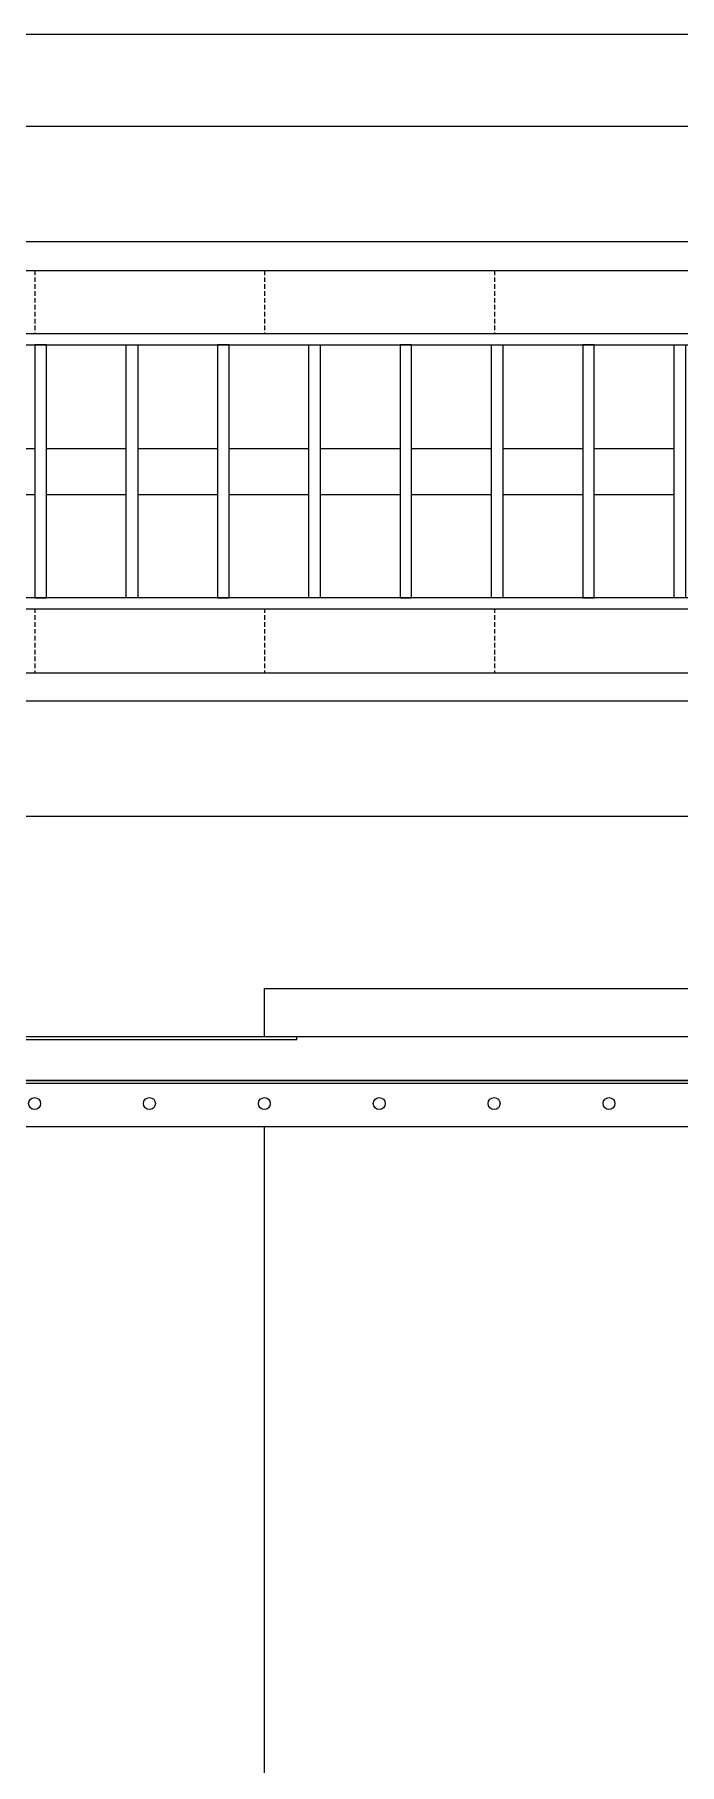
# Model space of a CAD drawing. Header units: millimetres. Extents: x -962357 to -591296, y -223672 to 59420.
# Drawn here: x -846230 to -845949, y -177079 to -176326 of the extents above; entities that cross this region are included whole.
import ezdxf

# ---------------------------------------------------------------- set-up
doc = ezdxf.new("R2010")
doc.units = ezdxf.units.MM
doc.linetypes.add('DPA_Hidden 50', pattern=[3, 2, -1])
for name, color, linetype in [('000 - WIPEOUT', 250, 'Continuous'), ('001 - ASCESSORIES', 251, 'Continuous'), ('A04_TUBE SERIES', 2, 'Continuous'), ('A11_ALU.SOLID SHEET', 2, 'Continuous')]:
    doc.layers.add(name, color=color, linetype=linetype)
doc.layers.add('A-GLAZ-CURT', color=2, linetype='Continuous', lineweight=9)

# ---------------------------------------------------------------- blocks, each defined once
blk = doc.blocks.new('*U4621')
at = {"color": 1}
blk.add_wipeout([(599.9999999998581, -60.00000000018008), (-600.0000000000946, -60.00000000018008), (-600.0000000000946, 59.9999999995689), (599.9999999998581, 59.9999999995689)], dxfattribs=at).dxf.layer = '000 - WIPEOUT'
at = {"layer": '001 - ASCESSORIES', "color": 0}
blk.add_lwpolyline([(599.9999999998863, -60.00000000017999), (-600.0000000001137, -60.00000000017999), (-600.0000000001137, 59.99999999965402), (599.9999999998863, 59.99999999965402)], close=True, dxfattribs=at)
at = {"layer": '001 - ASCESSORIES'}
for points in [[(595.0000000000045, -54.9999999999998), (-595.0000000002319, -54.9999999999998), (-595.0000000002319, 54.99999999999963), (595.0000000000045, 54.99999999999963)], [(-399.8333333329356, -54.9999999999998), (-394.8333333328264, -54.9999999999998), (-394.8333333328264, 54.99999999999963), (-399.8333333329356, 54.99999999999963)], [(-355.0999999995383, -54.9999999999998), (-360.0999999996475, -54.9999999999998), (-360.0999999996475, 54.99999999999963), (-355.0999999995383, 54.99999999999963)], [(-320.3666666663594, -54.9999999999998), (-315.3666666662502, -54.9999999999998), (-315.3666666662502, 54.99999999999963), (-320.3666666663594, 54.99999999999963)], [(-275.6333333329621, -54.9999999999998), (-280.6333333330713, -54.9999999999998), (-280.6333333330713, 54.99999999999963), (-275.6333333329621, 54.99999999999963)], [(-240.8999999997832, -54.9999999999998), (-235.899999999674, -54.9999999999998), (-235.899999999674, 54.99999999999963), (-240.8999999997832, 54.99999999999963)], [(-196.1666666663859, -54.9999999999998), (-201.1666666664951, -54.9999999999998), (-201.1666666664951, 54.99999999999963), (-196.1666666663859, 54.99999999999963)], [(-161.433333333207, -54.9999999999998), (-156.4333333330978, -54.9999999999998), (-156.4333333330978, 54.99999999999963), (-161.433333333207, 54.99999999999963)], [(-116.6999999998097, -54.9999999999998), (-121.6999999999189, -54.9999999999998), (-121.6999999999189, 54.99999999999963), (-116.6999999998097, 54.99999999999963)]]:
    blk.add_lwpolyline(points, close=True, dxfattribs=at)
for points in [[(-434.5666666661145, 10.00000000001214), (-399.8333333329356, 10.00000000001214)], [(-394.8333333328264, 10.00000000001214), (-360.0999999996475, 10.00000000001214)], [(-355.0999999995383, 10.00000000001214), (-320.3666666663594, 10.00000000001214)], [(-315.3666666662502, 10.00000000001214), (-280.6333333330713, 10.00000000001214)], [(-275.6333333329621, 10.00000000001214), (-240.8999999997832, 10.00000000001214)], [(-235.899999999674, 10.00000000001214), (-201.1666666664951, 10.00000000001214)], [(-196.1666666663859, 10.00000000001214), (-161.433333333207, 10.00000000001214)], [(-156.4333333330978, 10.00000000001214), (-121.6999999999189, 10.00000000001214)], [(-434.5666666661145, -9.999999999983885), (-399.8333333329356, -9.999999999983885)], [(-394.8333333328264, -9.999999999983885), (-360.0999999996475, -9.999999999983885)], [(-355.0999999995383, -9.999999999983885), (-320.3666666663594, -9.999999999983885)], [(-315.3666666662502, -9.999999999983885), (-280.6333333330713, -9.999999999983885)], [(-275.6333333329621, -9.999999999983885), (-240.8999999997832, -9.999999999983885)], [(-235.899999999674, -9.999999999983885), (-201.1666666664951, -9.999999999983885)], [(-196.1666666663859, -9.999999999983885), (-161.433333333207, -9.999999999983885)], [(-156.4333333330978, -9.999999999983885), (-121.6999999999189, -9.999999999983885)]]:
    blk.add_lwpolyline(points, dxfattribs=at)
blk = doc.blocks.new('*U4642')
blk.add_attdef('EXTR.OVL-LENGTH_', (-24.99999999997818, -59.09373230497124), '', height=5)
blk.add_wipeout([(-24.999999999941792, -7.275957614183426e-12), (25.000000000007276, -7.275957614183426e-12), (25.00000003138848, 67400.00001337985), (-24.99999996857514, 67400.00001337987)]).dxf.layer = '000 - WIPEOUT'
at = {"layer": 'A04_TUBE SERIES', "color": 0}
blk.add_lwpolyline([(-24.99999999994325, 0), (25.0000000000131, 0), (25.00000003138143, 67400.00001337983), (-24.99999996857492, 67400.00001337986)], close=True, dxfattribs=at)
blk = doc.blocks.new('*U4644')
blk.add_attdef('EXTR.OVL-LENGTH_', (-24.99999999997818, -59.09373230497124), '', height=5)
blk.add_wipeout([(-24.999999999941792, 7.275957614183426e-12), (25.000000000007276, 7.275957614183426e-12), (25.000000031381205, 67400.00000668984), (-24.99999996857514, 67400.00000668984)]).dxf.layer = '000 - WIPEOUT'
at = {"layer": 'A04_TUBE SERIES', "color": 0}
blk.add_lwpolyline([(-24.99999999994325, 0), (25.0000000000131, 0), (25.00000003138143, 67400.0000066898), (-24.99999996857492, 67400.00000668984)], close=True, dxfattribs=at)
blk = doc.blocks.new('*U4717')
at = {"color": 3}
blk.add_wipeout([(-1049.999999999955, 27950), (1050.000000000045, 27950), (1050.000000000045, 27650), (-1049.999999999955, 27650)], dxfattribs=at).dxf.layer = '000 - WIPEOUT'
at = {"layer": 'A11_ALU.SOLID SHEET', "color": 0, "linetype": 'ByBlock'}
blk.add_lwpolyline([(-1049.999999999955, 27650), (1050.000000000045, 27650), (1050.000000000045, 27950), (-1049.999999999955, 27950)], close=True, dxfattribs=at)
blk = doc.blocks.new('000 - ASSCESSORIES_FAMELINE_GALV.BRACKET_FITTING_Z-PROFILE_HR-02B_TOP_VIEW')
blk.add_wipeout([(-1200.000000000007, 39), (1199.9999999999932, 39), (1199.9999999999932, 0), (-1200.000000000007, 0)]).dxf.layer = '000 - WIPEOUT'
at = {"layer": '001 - ASCESSORIES', "linetype": 'ByBlock'}
blk.add_line((1199.999999999993, 20.19999999999709), (-1200.000000000007, 20.19999999999709), dxfattribs=at)
at = {"layer": '001 - ASCESSORIES'}
blk.add_line((1199.999999999993, 19), (-1200.000000000007, 19), dxfattribs=at)
at = {"layer": '001 - ASCESSORIES', "color": 0}
blk.add_lwpolyline([(-1200.000000000007, 39), (-1200.000000000007, 19), (1199.999999999993, 19), (1199.999999999993, 39)], close=True, dxfattribs=at)
at = {"layer": '001 - ASCESSORIES'}
blk.add_lwpolyline([(-1200.000000000007, 19), (-1200.000000000007, 0), (1199.999999999993, 0), (1199.999999999993, 19)], close=True, dxfattribs=at)
at = {"layer": '001 - ASCESSORIES', "color": 2}
blk.add_lwpolyline([(-864.1183650964413, 1.19999999999709), (-864.1183650964413, 0), (-735.8816349035296, 0), (-735.8816349035296, 1.19999999999709)], close=True, dxfattribs=at)
at = {"layer": '001 - ASCESSORIES'}
for centre in [(-1000.000000000004, 29), (-950.0000000000036, 29), (-900.0000000000036, 29), (-850.0000000000036, 29), (-800.0000000000036, 29), (-750.0000000000036, 29)]:
    blk.add_circle(centre, 2.6, dxfattribs=at)
blk = doc.blocks.new('*U4947')
at = {"layer": '001 - ASCESSORIES', "color": 0, "linetype": 'ByBlock'}
blk.add_blockref('000 - ASSCESSORIES_FAMELINE_GALV.BRACKET_FITTING_Z-PROFILE_HR-02B_TOP_VIEW', (28799.99999999944, -39), dxfattribs=at)
blk = doc.blocks.new('*U4956')
blk.add_lwpolyline([(27649.99999999977, -551.9781171994691), (-107450.0000000002, -551.9781171994691), (-107450.0000000002, -3555.002995296032), (27649.99999999977, -3555.002995296032)], close=True)
blk.add_blockref('*U4621', (-101150, -742))
at = {"layer": 'A04_TUBE SERIES', "color": 0, "linetype": 'ByBlock', "rotation": 90}
for name, p in [('*U4642', (-39950, -617)), ('*U4644', (-39950, -867))]:
    blk.add_blockref(name, p, dxfattribs=at)
at = {"layer": 'A11_ALU.SOLID SHEET', "color": 0, "linetype": 'ByBlock', "xscale": -1, "rotation": 90}
blk.add_blockref('*U4717', (-73500.00000000023, -2017.00000003139), dxfattribs=at)
blk.add_blockref('*U4621', (-101150, -742))
at = {"layer": '001 - ASCESSORIES', "linetype": 'ByBlock', "rotation": 180}
blk.add_blockref('*U4947', (-73500.00000000023, -1027.000000031956), dxfattribs=at)
blk = doc.blocks.new('DPA_CP_Metal Ceiling Luminaire2 - Linear Luminaire-12404975-4160-01 UPPER PLATFORM LEVEL - REFLECTED CEILING PLAN')
at = {"layer": 'A-GLAZ-CURT'}
for p, q in [((-786932.3738653893, 2976.51754711346), (-785732.3738653893, 2976.51754711346)), ((-785732.3738653893, 2976.51754711346), (-786932.3738653893, 2976.51754711346)), ((-786932.3738653893, 2976.517547113457), (-785732.3738653893, 2976.517547113457)), ((-786932.3738653893, 2926.517547113502), (-785732.3738653893, 2926.517547113502)), ((-786932.3738653893, 2751.517547113478), (-785732.3738653893, 2751.517547113478)), ((-785732.3738653893, 2701.517547113459), (-786932.3738653893, 2701.517547113459)), ((-785732.3738653893, 2701.517547113459), (-786932.3738653893, 2701.517547113459)), ((-786932.3738653893, 2701.517547113459), (-785732.3738653893, 2701.517547113459))]:
    blk.add_line(p, q, dxfattribs=at)
at = {"layer": 'A-GLAZ-CURT', "linetype": 'DPA_Hidden 50'}
for p, q in [((-786732.3738653894, 2926.517547113496), (-786732.3738653894, 2751.517547113492)), ((-786632.3738653893, 2926.517547113496), (-786632.3738653893, 2751.517547113493)), ((-786532.3738653893, 2926.517547113497), (-786532.3738653893, 2751.517547113493))]:
    blk.add_line(p, q, dxfattribs=at)
blk = doc.blocks.new('*U453')
at = {"color": 1}
blk.add_wipeout([(599.9999999998581, -60.00000000018008), (-600.0000000000946, -60.00000000018008), (-600.0000000000946, 59.9999999995689), (599.9999999998581, 59.9999999995689)], dxfattribs=at).dxf.layer = '000 - WIPEOUT'
at = {"layer": '001 - ASCESSORIES', "color": 0}
blk.add_lwpolyline([(599.9999999998863, -60.00000000017999), (-600.0000000001137, -60.00000000017999), (-600.0000000001137, 59.99999999965402), (599.9999999998863, 59.99999999965402)], close=True, dxfattribs=at)
at = {"layer": '001 - ASCESSORIES'}
for points in [[(595.0000000000045, -54.9999999999998), (-595.0000000002319, -54.9999999999998), (-595.0000000002319, 54.99999999999963), (595.0000000000045, 54.99999999999963)], [(-399.8333333329356, -54.9999999999998), (-394.8333333328264, -54.9999999999998), (-394.8333333328264, 54.99999999999963), (-399.8333333329356, 54.99999999999963)], [(-355.0999999995383, -54.9999999999998), (-360.0999999996475, -54.9999999999998), (-360.0999999996475, 54.99999999999963), (-355.0999999995383, 54.99999999999963)], [(-320.3666666663594, -54.9999999999998), (-315.3666666662502, -54.9999999999998), (-315.3666666662502, 54.99999999999963), (-320.3666666663594, 54.99999999999963)], [(-275.6333333329621, -54.9999999999998), (-280.6333333330713, -54.9999999999998), (-280.6333333330713, 54.99999999999963), (-275.6333333329621, 54.99999999999963)], [(-240.8999999997832, -54.9999999999998), (-235.899999999674, -54.9999999999998), (-235.899999999674, 54.99999999999963), (-240.8999999997832, 54.99999999999963)], [(-196.1666666663859, -54.9999999999998), (-201.1666666664951, -54.9999999999998), (-201.1666666664951, 54.99999999999963), (-196.1666666663859, 54.99999999999963)], [(-161.433333333207, -54.9999999999998), (-156.4333333330978, -54.9999999999998), (-156.4333333330978, 54.99999999999963), (-161.433333333207, 54.99999999999963)], [(-116.6999999998097, -54.9999999999998), (-121.6999999999189, -54.9999999999998), (-121.6999999999189, 54.99999999999963), (-116.6999999998097, 54.99999999999963)]]:
    blk.add_lwpolyline(points, close=True, dxfattribs=at)
for points in [[(-434.5666666661145, 10.00000000001214), (-399.8333333329356, 10.00000000001214)], [(-394.8333333328264, 10.00000000001214), (-360.0999999996475, 10.00000000001214)], [(-355.0999999995383, 10.00000000001214), (-320.3666666663594, 10.00000000001214)], [(-315.3666666662502, 10.00000000001214), (-280.6333333330713, 10.00000000001214)], [(-275.6333333329621, 10.00000000001214), (-240.8999999997832, 10.00000000001214)], [(-235.899999999674, 10.00000000001214), (-201.1666666664951, 10.00000000001214)], [(-196.1666666663859, 10.00000000001214), (-161.433333333207, 10.00000000001214)], [(-156.4333333330978, 10.00000000001214), (-121.6999999999189, 10.00000000001214)], [(-434.5666666661145, -9.999999999983885), (-399.8333333329356, -9.999999999983885)], [(-394.8333333328264, -9.999999999983885), (-360.0999999996475, -9.999999999983885)], [(-355.0999999995383, -9.999999999983885), (-320.3666666663594, -9.999999999983885)], [(-315.3666666662502, -9.999999999983885), (-280.6333333330713, -9.999999999983885)], [(-275.6333333329621, -9.999999999983885), (-240.8999999997832, -9.999999999983885)], [(-235.899999999674, -9.999999999983885), (-201.1666666664951, -9.999999999983885)], [(-196.1666666663859, -9.999999999983885), (-161.433333333207, -9.999999999983885)], [(-156.4333333330978, -9.999999999983885), (-121.6999999999189, -9.999999999983885)]]:
    blk.add_lwpolyline(points, dxfattribs=at)
blk = doc.blocks.new('*U722')
blk.add_attdef('EXTR.OVL-LENGTH_', (-24.99999999997818, -59.09373230497124), '', height=5)
blk.add_wipeout([(-24.999999999941792, -7.275957614183426e-12), (25.000000000007276, -7.275957614183426e-12), (25.00000003138848, 67400.00001337985), (-24.99999996857514, 67400.00001337987)]).dxf.layer = '000 - WIPEOUT'
at = {"layer": 'A04_TUBE SERIES', "color": 0}
blk.add_lwpolyline([(-24.99999999994325, 0), (25.0000000000131, 0), (25.00000003138143, 67400.00001337983), (-24.99999996857492, 67400.00001337986)], close=True, dxfattribs=at)
blk = doc.blocks.new('*U724')
blk.add_attdef('EXTR.OVL-LENGTH_', (-24.99999999997818, -59.09373230497124), '', height=5)
blk.add_wipeout([(-24.999999999941792, 7.275957614183426e-12), (25.000000000007276, 7.275957614183426e-12), (25.000000031381205, 67400.00000668984), (-24.99999996857514, 67400.00000668984)]).dxf.layer = '000 - WIPEOUT'
at = {"layer": 'A04_TUBE SERIES', "color": 0}
blk.add_lwpolyline([(-24.99999999994325, 0), (25.0000000000131, 0), (25.00000003138143, 67400.0000066898), (-24.99999996857492, 67400.00000668984)], close=True, dxfattribs=at)
blk = doc.blocks.new('*U695')
at = {"color": 3}
blk.add_wipeout([(-1049.999999999955, 27950), (1050.000000000045, 27950), (1050.000000000045, 27650), (-1049.999999999955, 27650)], dxfattribs=at).dxf.layer = '000 - WIPEOUT'
at = {"layer": 'A11_ALU.SOLID SHEET', "color": 0, "linetype": 'ByBlock'}
blk.add_lwpolyline([(-1049.999999999955, 27650), (1050.000000000045, 27650), (1050.000000000045, 27950), (-1049.999999999955, 27950)], close=True, dxfattribs=at)
blk = doc.blocks.new('*U656')
at = {"layer": '001 - ASCESSORIES', "color": 0, "linetype": 'ByBlock'}
blk.add_blockref('000 - ASSCESSORIES_FAMELINE_GALV.BRACKET_FITTING_Z-PROFILE_HR-02B_TOP_VIEW', (28799.99999999944, -39), dxfattribs=at)

msp = doc.modelspace()

# ---------------------------------------------------------------- block references
at = {"layer": 'A-GLAZ-CURT'}
msp.add_blockref('DPA_CP_Metal Ceiling Luminaire2 - Linear Luminaire-12404975-4160-01 UPPER PLATFORM LEVEL - REFLECTED CEILING PLAN', (-59497.5, -179355.5), dxfattribs=at)
msp.add_blockref('DPA_CP_Metal Ceiling Luminaire2 - Linear Luminaire-12404975-4160-01 UPPER PLATFORM LEVEL - REFLECTED CEILING PLAN', (-59497.5, -179355.5), dxfattribs=at)

# ---------------------------------------------------------------- next in the draw order: block references
msp.add_blockref('*U4956', (-744680, -175774.3926748314))

# ---------------------------------------------------------------- next in the draw order: linework, layer by layer
msp.add_lwpolyline([(-717030.0000000002, -176326.3707920309), (-852130.0000000002, -176326.3707920309), (-852130.0000000002, -179329.3956701274), (-717030.0000000002, -179329.3956701274)], close=True)

# ---------------------------------------------------------------- next in the draw order: block references
msp.add_blockref('*U453', (-845830, -176516.3926748314))
at = {"layer": 'A04_TUBE SERIES', "color": 0, "linetype": 'ByBlock', "rotation": 90}
for name, p in [('*U722', (-784629.9999866199, -176391.3926748314)), ('*U724', (-784629.9999933101, -176641.3926748314))]:
    msp.add_blockref(name, p, dxfattribs=at)
at = {"layer": 'A11_ALU.SOLID SHEET', "color": 0, "linetype": 'ByBlock', "xscale": -1, "rotation": 90}
msp.add_blockref('*U695', (-818180.0000000002, -177791.3926748628), dxfattribs=at)

# ---------------------------------------------------------------- next in the draw order: block references
msp.add_blockref('*U453', (-845830, -176516.3926748314))
at = {"layer": '001 - ASCESSORIES', "linetype": 'ByBlock', "rotation": 180}
msp.add_blockref('*U656', (-818180.0000000002, -176801.3926748633), dxfattribs=at)

doc.saveas('drawing.dxf')
